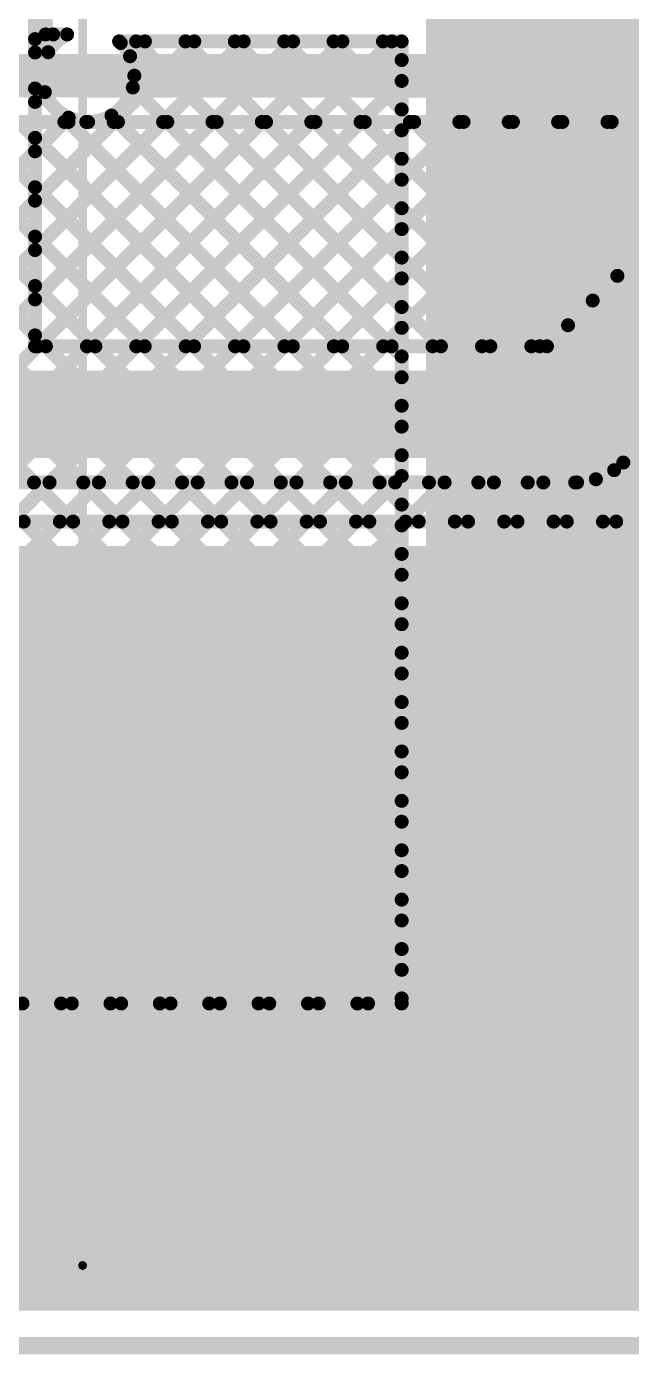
# Model space of a CAD drawing. Header units: millimetres. Extents: x 0.84 to 4.46, y 0.99 to 2.92.
# Drawn here: x 3.258 to 3.605, y 0.99 to 1.751 of the extents above; entities that cross this region are included whole.
import ezdxf

# ---------------------------------------------------------------- set-up
doc = ezdxf.new("R2010")
doc.units = ezdxf.units.MM
doc.header["$MEASUREMENT"] = 0
for name, color, linetype in [('BottomLayer', 5, 'Continuous'), ('Mechanical2', 216, 'Continuous'), ('MultiLayer', 9, 'Continuous'), ('TopLayer', 1, 'Continuous'), ('TopOverlay', 2, 'Continuous'), ('ViaHoleLayer', 16, 'Continuous')]:
    doc.layers.add(name, color=color, linetype=linetype)

# ---------------------------------------------------------------- blocks, each defined once
blk = doc.blocks.new('ESP8285_1')
at = {"layer": 'TopOverlay', "const_width": 0.005}
for points in [[(0.567, 1.6182283), (-0.1615354, 1.6182282)], [(0.567, 1.6182283), (0.567, -0.055)]]:
    blk.add_lwpolyline(points, dxfattribs=at)
at = {"layer": 'TopOverlay', "const_width": 0.0025}
blk.add_lwpolyline([(0.56575, 1.6182283, 1), (0.56825, 1.6182283, 1)], format="xyb", close=True, dxfattribs=at)
blk.add_lwpolyline([(0.56575, 1.6182283, 1), (0.56825, 1.6182283, 1)], format="xyb", close=True, dxfattribs=at)

msp = doc.modelspace()

# ---------------------------------------------------------------- linework, layer by layer
at = {"layer": 'BottomLayer'}
for points, const_width in [([(2.81, 1.1977949), (3.3542051, 1.742)], 0.008), ([(2.8314894, 1.191), (3.3824894, 1.742)], 0.008), ([(2.8597737, 1.191), (3.4107737, 1.742)], 0.008), ([(2.888058, 1.191), (3.439058, 1.742)], 0.008), ([(2.9163423, 1.191), (3.4673423, 1.742)], 0.008), ([(3.3111459, 1.742), (3.473, 1.742)], 0.008), ([(3.3174065, 1.7334857), (3.3259208, 1.742)], 0.008), ([(3.3208877, 1.742), (3.473, 1.5898877)], 0.008), ([(3.349172, 1.742), (3.473, 1.618172)], 0.008), ([(3.3774563, 1.742), (3.473, 1.6464563)], 0.008), ([(3.4057406, 1.742), (3.473, 1.6747406)], 0.008), ([(3.4340249, 1.742), (3.473, 1.7030249)], 0.008), ([(3.4623092, 1.742), (3.473, 1.7313092)], 0.008), ([(3.473, 1.191), (3.473, 1.742)], 0.008), ([(2.664375, 1.722375), (3.2933383, 1.722375)], 0.025), ([(3.2933383, 1.722375), (3.2933566, 1.7223567)], 0.025), ([(2.9446266, 1.191), (3.473, 1.7193734)], 0.008), ([(3.3189855, 1.7156179), (3.473, 1.5616034)], 0.008), ([(2.81, 1.2260792), (3.2797958, 1.695875)], 0.008), ([(2.948, 1.695875), (3.2923719, 1.695875)], 0.008), ([(2.9710325, 1.695875), (3.473, 1.1939075)], 0.008), ([(2.9993168, 1.695875), (3.473, 1.2221918)], 0.008), ([(3.0276011, 1.695875), (3.473, 1.2504761)], 0.008), ([(3.0558854, 1.695875), (3.473, 1.2787604)], 0.008), ([(3.0841697, 1.695875), (3.473, 1.3070447)], 0.008), ([(3.112454, 1.695875), (3.473, 1.335329)], 0.008), ([(3.1407383, 1.695875), (3.473, 1.3636133)], 0.008), ([(3.1690226, 1.695875), (3.473, 1.3918976)], 0.008), ([(3.1973069, 1.695875), (3.473, 1.4201819)], 0.008), ([(3.2255912, 1.695875), (3.473, 1.4484662)], 0.008), ([(3.2538755, 1.695875), (3.473, 1.4767505)], 0.008), ([(3.2821598, 1.695875), (3.473, 1.5050348)], 0.008), ([(3.3067996, 1.6995195), (3.473, 1.5333191)], 0.008), ([(2.948, 1.6906232), (3.4476232, 1.191)], 0.008), ([(2.9729109, 1.191), (3.473, 1.6910891)], 0.008), ([(2.948, 1.6623389), (3.4193389, 1.191)], 0.008), ([(3.0011952, 1.191), (3.473, 1.6628048)], 0.008), ([(2.948, 1.6340546), (3.3910546, 1.191)], 0.008), ([(3.0294795, 1.191), (3.473, 1.6345205)], 0.008), ([(2.948, 1.6057703), (3.3627703, 1.191)], 0.008), ([(3.0577638, 1.191), (3.473, 1.6062362)], 0.008), ([(2.9082017, 1.589), (3.3062017, 1.191)], 0.008), ([(2.936486, 1.589), (3.334486, 1.191)], 0.008), ([(3.0860481, 1.191), (3.473, 1.5779519)], 0.008), ([(3.1143324, 1.191), (3.473, 1.5496676)], 0.008), ([(3.1426167, 1.191), (3.473, 1.5213833)], 0.008), ([(2.9597586, 1.5091588), (3.2779174, 1.191)], 0.008), ([(3.170901, 1.191), (3.473, 1.493099)], 0.008), ([(3.1991853, 1.191), (3.473, 1.4648147)], 0.008), ([(3.2274696, 1.191), (3.473, 1.4365304)], 0.008), ([(3.2557539, 1.191), (3.473, 1.4082461)], 0.008), ([(3.2840382, 1.191), (3.473, 1.3799618)], 0.008), ([(3.3123225, 1.191), (3.473, 1.3516775)], 0.008), ([(3.3406068, 1.191), (3.473, 1.3233932)], 0.008), ([(3.3688911, 1.191), (3.473, 1.2951089)], 0.008), ([(3.3971754, 1.191), (3.473, 1.2668246)], 0.008), ([(3.4254597, 1.191), (3.473, 1.2385403)], 0.008), ([(3.453744, 1.191), (3.473, 1.210256)], 0.008), ([(2.81, 1.191), (3.473, 1.191)], 0.008)]:
    msp.add_lwpolyline(points, dxfattribs=dict(at, const_width=const_width))
for points, const_width in [([(3.3091459, 1.742, 1), (3.3131459, 1.742, 1)], 0.004), ([(3.3100949, 1.741095, 1), (3.3140949, 1.741095, 1)], 0.004), ([(3.3188877, 1.742, 1), (3.3228877, 1.742, 1)], 0.004), ([(3.3239208, 1.742, 1), (3.3279208, 1.742, 1)], 0.004), ([(3.347172, 1.742, 1), (3.351172, 1.742, 1)], 0.004), ([(3.3522051, 1.742, 1), (3.3562051, 1.742, 1)], 0.004), ([(3.3754563, 1.742, 1), (3.3794563, 1.742, 1)], 0.004), ([(3.3804894, 1.742, 1), (3.3844894, 1.742, 1)], 0.004), ([(3.4037406, 1.742, 1), (3.4077406, 1.742, 1)], 0.004), ([(3.4087737, 1.742, 1), (3.4127737, 1.742, 1)], 0.004), ([(3.4320249, 1.742, 1), (3.4360249, 1.742, 1)], 0.004), ([(3.437058, 1.742, 1), (3.441058, 1.742, 1)], 0.004), ([(3.4603092, 1.742, 1), (3.4643092, 1.742, 1)], 0.004), ([(3.4653423, 1.742, 1), (3.4693423, 1.742, 1)], 0.004), ([(3.471, 1.742, 1), (3.475, 1.742, 1)], 0.004), ([(3.471, 1.742, 1), (3.475, 1.742, 1)], 0.004), ([(3.2870883, 1.722375, 1), (3.2995883, 1.722375, 1)], 0.0125), ([(3.2870883, 1.722375, 1), (3.2995883, 1.722375, 1)], 0.0125), ([(3.2871066, 1.7223567, 1), (3.2996066, 1.7223567, 1)], 0.0125), ([(3.2874511, 1.7223567, 1), (3.2992621, 1.7223567, 1)], 0.011811), ([(3.3154065, 1.7334857, 1), (3.3194065, 1.7334857, 1)], 0.004), ([(3.471, 1.7313092, 1), (3.475, 1.7313092, 1)], 0.004), ([(3.3178566, 1.7223567, 1), (3.3218566, 1.7223567, 1)], 0.004), ([(3.3178566, 1.7223567, 1), (3.3218566, 1.7223567, 1)], 0.004), ([(3.3169855, 1.7156179, 1), (3.3209855, 1.7156179, 1)], 0.004), ([(3.471, 1.7193734, 1), (3.475, 1.7193734, 1)], 0.004), ([(3.471, 1.7030249, 1), (3.475, 1.7030249, 1)], 0.004), ([(3.2777958, 1.695875, 1), (3.2817958, 1.695875, 1)], 0.004), ([(3.2801598, 1.695875, 1), (3.2841598, 1.695875, 1)], 0.004), ([(3.2903719, 1.695875, 1), (3.2943719, 1.695875, 1)], 0.004), ([(3.2903719, 1.695875, 1), (3.2943719, 1.695875, 1)], 0.004), ([(3.3047996, 1.6995195, 1), (3.3087996, 1.6995195, 1)], 0.004), ([(3.471, 1.6910891, 1), (3.475, 1.6910891, 1)], 0.004), ([(3.471, 1.6747406, 1), (3.475, 1.6747406, 1)], 0.004), ([(3.471, 1.6628048, 1), (3.475, 1.6628048, 1)], 0.004), ([(3.471, 1.6464563, 1), (3.475, 1.6464563, 1)], 0.004), ([(3.471, 1.6345205, 1), (3.475, 1.6345205, 1)], 0.004), ([(3.471, 1.618172, 1), (3.475, 1.618172, 1)], 0.004), ([(3.471, 1.6062362, 1), (3.475, 1.6062362, 1)], 0.004), ([(3.471, 1.5898877, 1), (3.475, 1.5898877, 1)], 0.004), ([(3.471, 1.5779519, 1), (3.475, 1.5779519, 1)], 0.004), ([(3.471, 1.5616034, 1), (3.475, 1.5616034, 1)], 0.004), ([(3.471, 1.5496676, 1), (3.475, 1.5496676, 1)], 0.004), ([(3.471, 1.5333191, 1), (3.475, 1.5333191, 1)], 0.004), ([(3.471, 1.5213833, 1), (3.475, 1.5213833, 1)], 0.004), ([(3.471, 1.5050348, 1), (3.475, 1.5050348, 1)], 0.004), ([(3.471, 1.493099, 1), (3.475, 1.493099, 1)], 0.004), ([(3.471, 1.4767505, 1), (3.475, 1.4767505, 1)], 0.004), ([(3.471, 1.4648147, 1), (3.475, 1.4648147, 1)], 0.004), ([(3.471, 1.4484662, 1), (3.475, 1.4484662, 1)], 0.004), ([(3.471, 1.4365304, 1), (3.475, 1.4365304, 1)], 0.004), ([(3.471, 1.4201819, 1), (3.475, 1.4201819, 1)], 0.004), ([(3.471, 1.4082461, 1), (3.475, 1.4082461, 1)], 0.004), ([(3.471, 1.3918976, 1), (3.475, 1.3918976, 1)], 0.004), ([(3.471, 1.3799618, 1), (3.475, 1.3799618, 1)], 0.004), ([(3.471, 1.3636133, 1), (3.475, 1.3636133, 1)], 0.004), ([(3.471, 1.3516775, 1), (3.475, 1.3516775, 1)], 0.004), ([(3.471, 1.335329, 1), (3.475, 1.335329, 1)], 0.004), ([(3.471, 1.3233932, 1), (3.475, 1.3233932, 1)], 0.004), ([(3.471, 1.3070447, 1), (3.475, 1.3070447, 1)], 0.004), ([(3.471, 1.2951089, 1), (3.475, 1.2951089, 1)], 0.004), ([(3.471, 1.2787604, 1), (3.475, 1.2787604, 1)], 0.004), ([(3.471, 1.2668246, 1), (3.475, 1.2668246, 1)], 0.004), ([(3.471, 1.2504761, 1), (3.475, 1.2504761, 1)], 0.004), ([(3.471, 1.2385403, 1), (3.475, 1.2385403, 1)], 0.004), ([(3.471, 1.2221918, 1), (3.475, 1.2221918, 1)], 0.004), ([(3.471, 1.210256, 1), (3.475, 1.210256, 1)], 0.004), ([(3.2537539, 1.191, 1), (3.2577539, 1.191, 1)], 0.004), ([(3.2759174, 1.191, 1), (3.2799174, 1.191, 1)], 0.004), ([(3.2820382, 1.191, 1), (3.2860382, 1.191, 1)], 0.004), ([(3.3042017, 1.191, 1), (3.3082017, 1.191, 1)], 0.004), ([(3.3103225, 1.191, 1), (3.3143225, 1.191, 1)], 0.004), ([(3.332486, 1.191, 1), (3.336486, 1.191, 1)], 0.004), ([(3.3386068, 1.191, 1), (3.3426068, 1.191, 1)], 0.004), ([(3.3607703, 1.191, 1), (3.3647703, 1.191, 1)], 0.004), ([(3.3668911, 1.191, 1), (3.3708911, 1.191, 1)], 0.004), ([(3.3890546, 1.191, 1), (3.3930546, 1.191, 1)], 0.004), ([(3.3951754, 1.191, 1), (3.3991754, 1.191, 1)], 0.004), ([(3.4173389, 1.191, 1), (3.4213389, 1.191, 1)], 0.004), ([(3.4234597, 1.191, 1), (3.4274597, 1.191, 1)], 0.004), ([(3.4456232, 1.191, 1), (3.4496232, 1.191, 1)], 0.004), ([(3.451744, 1.191, 1), (3.455744, 1.191, 1)], 0.004), ([(3.471, 1.1939075, 1), (3.475, 1.1939075, 1)], 0.004), ([(3.471, 1.191, 1), (3.475, 1.191, 1)], 0.004), ([(3.471, 1.191, 1), (3.475, 1.191, 1)], 0.004)]:
    msp.add_lwpolyline(points, format="xyb", close=True, dxfattribs=dict(at, const_width=const_width))
at = {"layer": 'BottomLayer', "const_width": 0.008}
for points in [[(3.3120949, 1.741095, -0.198912367379658), (3.3198566, 1.7223567)], [(3.3198566, 1.7223567, -0.4251415232292473), (3.2923719, 1.695875)]]:
    msp.add_lwpolyline(points, format="xyb", dxfattribs=at)
at = {"layer": 'BottomLayer'}
for points in [[(3.487, 1.015), (3.76, 1.015), (3.487, 1.807), (3.76, 1.807)], [(1.257, 1.015), (4.222, 1.015), (1.257, 1.177), (4.222, 1.177)]]:
    msp.add_solid(points, dxfattribs=at)
at = {"layer": 'Mechanical2', "const_width": 0.01}
msp.add_lwpolyline([(1, 0.9949996), (4.4500001, 0.9949999)], dxfattribs=at)
at = {"layer": 'MultiLayer', "const_width": 0.011811}
msp.add_lwpolyline([(3.2874511, 1.7223567, 1), (3.2992621, 1.7223567, 1)], format="xyb", close=True, dxfattribs=at)
at = {"layer": 'TopLayer'}
for points, const_width in [([(3.269, 1.746), (3.269, 2.114)], 0.008), ([(3.263, 1.5673858), (3.263, 1.818)], 0.008), ([(3.5562314, 1.5673858), (3.7933126, 1.804467)], 0.008), ([(3.5723858, 1.5283858), (3.8208898, 1.7768898)], 0.05), ([(3.263, 1.7356478), (3.2733522, 1.746)], 0.008), ([(3.269, 1.746), (3.2813881, 1.746)], 0.008), ([(3.263, 1.7433191), (3.2705194, 1.7357997)], 0.008), ([(3.5883225, 1.467), (3.8592123, 1.7378898)], 0.008), ([(3.599963, 1.5008086), (3.8370442, 1.7378898)], 0.008), ([(3.2933566, 1.7223567), (3.6663567, 1.7223567)], 0.025), ([(3.263, 1.7150348), (3.410649, 1.5673858)], 0.008), ([(3.263, 1.7073635), (3.2685835, 1.712947)], 0.008), ([(3.263, 1.6790792), (3.2822276, 1.6983068)], 0.008), ([(3.263, 1.6225106), (3.3363461, 1.6958567)], 0.008), ([(3.263, 1.5942263), (3.3646304, 1.6958567)], 0.008), ([(3.263, 1.6507949), (3.3080618, 1.6958567)], 0.008), ([(3.2644438, 1.5673858), (3.3929147, 1.6958567)], 0.008), ([(3.2927281, 1.5673858), (3.421199, 1.6958567)], 0.008), ([(3.2933566, 1.6958567), (3.6663567, 1.6958567)], 0.008), ([(3.3104624, 1.6958567), (3.4389333, 1.5673858)], 0.008), ([(3.3210124, 1.5673858), (3.4494833, 1.6958567)], 0.008), ([(3.3387467, 1.6958567), (3.4672176, 1.5673858)], 0.008), ([(3.3492967, 1.5673858), (3.4777676, 1.6958567)], 0.008), ([(3.367031, 1.6958567), (3.4955019, 1.5673858)], 0.008), ([(3.377581, 1.5673858), (3.5060519, 1.6958567)], 0.008), ([(3.3953153, 1.6958567), (3.5237862, 1.5673858)], 0.008), ([(3.4058653, 1.5673858), (3.5343362, 1.6958567)], 0.008), ([(3.4235996, 1.6958567), (3.5520705, 1.5673858)], 0.008), ([(3.4341496, 1.5673858), (3.5626205, 1.6958567)], 0.008), ([(3.4518839, 1.6958567), (3.5682931, 1.5794475)], 0.008), ([(3.4624339, 1.5673858), (3.5909048, 1.6958567)], 0.008), ([(3.4801682, 1.6958567), (3.5824353, 1.5935897)], 0.008), ([(3.4907182, 1.5673858), (3.6191891, 1.6958567)], 0.008), ([(3.5084525, 1.6958567), (3.5965774, 1.6077318)], 0.008), ([(3.5190025, 1.5673858), (3.6474734, 1.6958567)], 0.008), ([(3.5367368, 1.6958567), (3.6107196, 1.621874)], 0.008), ([(3.5472868, 1.5673858), (3.6789309, 1.6990299)], 0.008), ([(3.5650211, 1.6958567), (3.6248617, 1.6360161)], 0.008), ([(3.5933054, 1.6958567), (3.6390039, 1.6501583)], 0.008), ([(3.263, 1.6867505), (3.3823647, 1.5673858)], 0.008), ([(3.263, 1.6584662), (3.3540804, 1.5673858)], 0.008), ([(3.263, 1.6301819), (3.3257961, 1.5673858)], 0.008), ([(3.263, 1.6018976), (3.2975118, 1.5673858)], 0.008), ([(3.263, 1.5736133), (3.2692275, 1.5673858)], 0.008), ([(3.263, 1.5673858), (3.5562314, 1.5673858)], 0.008), ([(3.1947106, 1.5283858), (3.5723858, 1.5283858)], 0.05), ([(3.5947423, 1.4964297), (3.624172, 1.467)], 0.008), ([(3.1947106, 1.4893858), (3.5723858, 1.4893858)], 0.008), ([(3.2340903, 1.4893858), (3.2564761, 1.467)], 0.008), ([(3.2489109, 1.467), (3.2712967, 1.4893858)], 0.008), ([(3.2623746, 1.4893858), (3.2847604, 1.467)], 0.008), ([(3.2771952, 1.467), (3.299581, 1.4893858)], 0.008), ([(3.2906589, 1.4893858), (3.3130447, 1.467)], 0.008), ([(3.3054795, 1.467), (3.3278653, 1.4893858)], 0.008), ([(3.3189432, 1.4893858), (3.341329, 1.467)], 0.008), ([(3.3337638, 1.467), (3.3561496, 1.4893858)], 0.008), ([(3.3472275, 1.4893858), (3.3696133, 1.467)], 0.008), ([(3.3620481, 1.467), (3.3844339, 1.4893858)], 0.008), ([(3.3755118, 1.4893858), (3.3978976, 1.467)], 0.008), ([(3.3903324, 1.467), (3.4127182, 1.4893858)], 0.008), ([(3.4037961, 1.4893858), (3.4261819, 1.467)], 0.008), ([(3.4186167, 1.467), (3.4410025, 1.4893858)], 0.008), ([(3.4320804, 1.4893858), (3.4544662, 1.467)], 0.008), ([(3.446901, 1.467), (3.4692868, 1.4893858)], 0.008), ([(3.4603647, 1.4893858), (3.4827505, 1.467)], 0.008), ([(3.4751853, 1.467), (3.4975711, 1.4893858)], 0.008), ([(3.488649, 1.4893858), (3.5110348, 1.467)], 0.008), ([(3.5034696, 1.467), (3.5258554, 1.4893858)], 0.008), ([(3.5169333, 1.4893858), (3.5393191, 1.467)], 0.008), ([(3.5317539, 1.467), (3.5541397, 1.4893858)], 0.008), ([(3.5452176, 1.4893858), (3.5676034, 1.467)], 0.008), ([(3.5600382, 1.467), (3.5842829, 1.4912447)], 0.008), ([(3.5734864, 1.4894013), (3.5958877, 1.467)], 0.008), ([(3.2140079, 1.467), (4.047, 1.467)], 0.008)]:
    msp.add_lwpolyline(points, dxfattribs=dict(at, const_width=const_width))
at = {"layer": 'TopLayer', "const_width": 0.008}
for points in [[(3.2933566, 1.6958567, -0.7894054103983711), (3.2813881, 1.746)], [(3.599963, 1.5008086, -0.198912367379658), (3.5723858, 1.4893858)], [(3.599963, 1.5008086, -0.198912367379658), (3.5723858, 1.4893858)]]:
    msp.add_lwpolyline(points, format="xyb", dxfattribs=at)
at = {"layer": 'TopLayer'}
for points, const_width in [([(3.267, 1.746, 1), (3.271, 1.746, 1)], 0.004), ([(3.267, 1.746, 1), (3.271, 1.746, 1)], 0.004), ([(3.2713522, 1.746, 1), (3.2753522, 1.746, 1)], 0.004), ([(3.2793881, 1.746, 1), (3.2833881, 1.746, 1)], 0.004), ([(3.2793881, 1.746, 1), (3.2833881, 1.746, 1)], 0.004), ([(3.261, 1.7433191, 1), (3.265, 1.7433191, 1)], 0.004), ([(3.261, 1.7356478, 1), (3.265, 1.7356478, 1)], 0.004), ([(3.2685194, 1.7357997, 1), (3.2725194, 1.7357997, 1)], 0.004), ([(3.2871066, 1.7223567, 1), (3.2996066, 1.7223567, 1)], 0.0125), ([(3.2874511, 1.7223567, 1), (3.2992621, 1.7223567, 1)], 0.011811), ([(3.261, 1.7150348, 1), (3.265, 1.7150348, 1)], 0.004), ([(3.261, 1.7073635, 1), (3.265, 1.7073635, 1)], 0.004), ([(3.2665835, 1.712947, 1), (3.2705835, 1.712947, 1)], 0.004), ([(3.2802276, 1.6983068, 1), (3.2842276, 1.6983068, 1)], 0.004), ([(3.2913566, 1.6958567, 1), (3.2953566, 1.6958567, 1)], 0.004), ([(3.2913566, 1.6958567, 1), (3.2953566, 1.6958567, 1)], 0.004), ([(3.3060618, 1.6958567, 1), (3.3100618, 1.6958567, 1)], 0.004), ([(3.3084624, 1.6958567, 1), (3.3124624, 1.6958567, 1)], 0.004), ([(3.3343461, 1.6958567, 1), (3.3383461, 1.6958567, 1)], 0.004), ([(3.3367467, 1.6958567, 1), (3.3407467, 1.6958567, 1)], 0.004), ([(3.3626304, 1.6958567, 1), (3.3666304, 1.6958567, 1)], 0.004), ([(3.365031, 1.6958567, 1), (3.369031, 1.6958567, 1)], 0.004), ([(3.3909147, 1.6958567, 1), (3.3949147, 1.6958567, 1)], 0.004), ([(3.3933153, 1.6958567, 1), (3.3973153, 1.6958567, 1)], 0.004), ([(3.419199, 1.6958567, 1), (3.423199, 1.6958567, 1)], 0.004), ([(3.4215996, 1.6958567, 1), (3.4255996, 1.6958567, 1)], 0.004), ([(3.4474833, 1.6958567, 1), (3.4514833, 1.6958567, 1)], 0.004), ([(3.4498839, 1.6958567, 1), (3.4538839, 1.6958567, 1)], 0.004), ([(3.4757676, 1.6958567, 1), (3.4797676, 1.6958567, 1)], 0.004), ([(3.4781682, 1.6958567, 1), (3.4821682, 1.6958567, 1)], 0.004), ([(3.5040519, 1.6958567, 1), (3.5080519, 1.6958567, 1)], 0.004), ([(3.5064525, 1.6958567, 1), (3.5104525, 1.6958567, 1)], 0.004), ([(3.5323362, 1.6958567, 1), (3.5363362, 1.6958567, 1)], 0.004), ([(3.5347368, 1.6958567, 1), (3.5387368, 1.6958567, 1)], 0.004), ([(3.5606205, 1.6958567, 1), (3.5646205, 1.6958567, 1)], 0.004), ([(3.5630211, 1.6958567, 1), (3.5670211, 1.6958567, 1)], 0.004), ([(3.5889048, 1.6958567, 1), (3.5929048, 1.6958567, 1)], 0.004), ([(3.5913054, 1.6958567, 1), (3.5953054, 1.6958567, 1)], 0.004), ([(3.261, 1.6867505, 1), (3.265, 1.6867505, 1)], 0.004), ([(3.261, 1.6790792, 1), (3.265, 1.6790792, 1)], 0.004), ([(3.261, 1.6584662, 1), (3.265, 1.6584662, 1)], 0.004), ([(3.261, 1.6507949, 1), (3.265, 1.6507949, 1)], 0.004), ([(3.261, 1.6301819, 1), (3.265, 1.6301819, 1)], 0.004), ([(3.261, 1.6225106, 1), (3.265, 1.6225106, 1)], 0.004), ([(3.261, 1.6018976, 1), (3.265, 1.6018976, 1)], 0.004), ([(3.5945774, 1.6077318, 1), (3.5985774, 1.6077318, 1)], 0.004), ([(3.261, 1.5942263, 1), (3.265, 1.5942263, 1)], 0.004), ([(3.5804353, 1.5935897, 1), (3.5844353, 1.5935897, 1)], 0.004), ([(3.5662931, 1.5794475, 1), (3.5702931, 1.5794475, 1)], 0.004), ([(3.261, 1.5736133, 1), (3.265, 1.5736133, 1)], 0.004), ([(3.261, 1.5673858, 1), (3.265, 1.5673858, 1)], 0.004), ([(3.261, 1.5673858, 1), (3.265, 1.5673858, 1)], 0.004), ([(3.2624438, 1.5673858, 1), (3.2664438, 1.5673858, 1)], 0.004), ([(3.2672275, 1.5673858, 1), (3.2712275, 1.5673858, 1)], 0.004), ([(3.2907281, 1.5673858, 1), (3.2947281, 1.5673858, 1)], 0.004), ([(3.2955118, 1.5673858, 1), (3.2995118, 1.5673858, 1)], 0.004), ([(3.3190124, 1.5673858, 1), (3.3230124, 1.5673858, 1)], 0.004), ([(3.3237961, 1.5673858, 1), (3.3277961, 1.5673858, 1)], 0.004), ([(3.3472967, 1.5673858, 1), (3.3512967, 1.5673858, 1)], 0.004), ([(3.3520804, 1.5673858, 1), (3.3560804, 1.5673858, 1)], 0.004), ([(3.375581, 1.5673858, 1), (3.379581, 1.5673858, 1)], 0.004), ([(3.3803647, 1.5673858, 1), (3.3843647, 1.5673858, 1)], 0.004), ([(3.4038653, 1.5673858, 1), (3.4078653, 1.5673858, 1)], 0.004), ([(3.408649, 1.5673858, 1), (3.412649, 1.5673858, 1)], 0.004), ([(3.4321496, 1.5673858, 1), (3.4361496, 1.5673858, 1)], 0.004), ([(3.4369333, 1.5673858, 1), (3.4409333, 1.5673858, 1)], 0.004), ([(3.4604339, 1.5673858, 1), (3.4644339, 1.5673858, 1)], 0.004), ([(3.4652176, 1.5673858, 1), (3.4692176, 1.5673858, 1)], 0.004), ([(3.4887182, 1.5673858, 1), (3.4927182, 1.5673858, 1)], 0.004), ([(3.4935019, 1.5673858, 1), (3.4975019, 1.5673858, 1)], 0.004), ([(3.5170025, 1.5673858, 1), (3.5210025, 1.5673858, 1)], 0.004), ([(3.5217862, 1.5673858, 1), (3.5257862, 1.5673858, 1)], 0.004), ([(3.5452868, 1.5673858, 1), (3.5492868, 1.5673858, 1)], 0.004), ([(3.5500705, 1.5673858, 1), (3.5540705, 1.5673858, 1)], 0.004), ([(3.5542314, 1.5673858, 1), (3.5582314, 1.5673858, 1)], 0.004), ([(3.5542314, 1.5673858, 1), (3.5582314, 1.5673858, 1)], 0.004), ([(3.5598858, 1.5283858, 1), (3.5848858, 1.5283858, 1)], 0.025), ([(3.5598858, 1.5283858, 1), (3.5848858, 1.5283858, 1)], 0.025), ([(3.5927423, 1.4964297, 1), (3.5967423, 1.4964297, 1)], 0.004), ([(3.597963, 1.5008086, 1), (3.601963, 1.5008086, 1)], 0.004), ([(3.597963, 1.5008086, 1), (3.601963, 1.5008086, 1)], 0.004), ([(3.597963, 1.5008086, 1), (3.601963, 1.5008086, 1)], 0.004), ([(3.2603746, 1.4893858, 1), (3.2643746, 1.4893858, 1)], 0.004), ([(3.2692967, 1.4893858, 1), (3.2732967, 1.4893858, 1)], 0.004), ([(3.2886589, 1.4893858, 1), (3.2926589, 1.4893858, 1)], 0.004), ([(3.297581, 1.4893858, 1), (3.301581, 1.4893858, 1)], 0.004), ([(3.3169432, 1.4893858, 1), (3.3209432, 1.4893858, 1)], 0.004), ([(3.3258653, 1.4893858, 1), (3.3298653, 1.4893858, 1)], 0.004), ([(3.3452275, 1.4893858, 1), (3.3492275, 1.4893858, 1)], 0.004), ([(3.3541496, 1.4893858, 1), (3.3581496, 1.4893858, 1)], 0.004), ([(3.3735118, 1.4893858, 1), (3.3775118, 1.4893858, 1)], 0.004), ([(3.3824339, 1.4893858, 1), (3.3864339, 1.4893858, 1)], 0.004), ([(3.4017961, 1.4893858, 1), (3.4057961, 1.4893858, 1)], 0.004), ([(3.4107182, 1.4893858, 1), (3.4147182, 1.4893858, 1)], 0.004), ([(3.4300804, 1.4893858, 1), (3.4340804, 1.4893858, 1)], 0.004), ([(3.4390025, 1.4893858, 1), (3.4430025, 1.4893858, 1)], 0.004), ([(3.4583647, 1.4893858, 1), (3.4623647, 1.4893858, 1)], 0.004), ([(3.4672868, 1.4893858, 1), (3.4712868, 1.4893858, 1)], 0.004), ([(3.486649, 1.4893858, 1), (3.490649, 1.4893858, 1)], 0.004), ([(3.4955711, 1.4893858, 1), (3.4995711, 1.4893858, 1)], 0.004), ([(3.5149333, 1.4893858, 1), (3.5189333, 1.4893858, 1)], 0.004), ([(3.5238554, 1.4893858, 1), (3.5278554, 1.4893858, 1)], 0.004), ([(3.5432176, 1.4893858, 1), (3.5472176, 1.4893858, 1)], 0.004), ([(3.5521397, 1.4893858, 1), (3.5561397, 1.4893858, 1)], 0.004), ([(3.5703858, 1.4893858, 1), (3.5743858, 1.4893858, 1)], 0.004), ([(3.5703858, 1.4893858, 1), (3.5743858, 1.4893858, 1)], 0.004), ([(3.5703858, 1.4893858, 1), (3.5743858, 1.4893858, 1)], 0.004), ([(3.5714864, 1.4894013, 1), (3.5754864, 1.4894013, 1)], 0.004), ([(3.5822829, 1.4912447, 1), (3.5862829, 1.4912447, 1)], 0.004), ([(3.2544761, 1.467, 1), (3.2584761, 1.467, 1)], 0.004), ([(3.2751952, 1.467, 1), (3.2791952, 1.467, 1)], 0.004), ([(3.2827604, 1.467, 1), (3.2867604, 1.467, 1)], 0.004), ([(3.3034795, 1.467, 1), (3.3074795, 1.467, 1)], 0.004), ([(3.3110447, 1.467, 1), (3.3150447, 1.467, 1)], 0.004), ([(3.3317638, 1.467, 1), (3.3357638, 1.467, 1)], 0.004), ([(3.339329, 1.467, 1), (3.343329, 1.467, 1)], 0.004), ([(3.3600481, 1.467, 1), (3.3640481, 1.467, 1)], 0.004), ([(3.3676133, 1.467, 1), (3.3716133, 1.467, 1)], 0.004), ([(3.3883324, 1.467, 1), (3.3923324, 1.467, 1)], 0.004), ([(3.3958976, 1.467, 1), (3.3998976, 1.467, 1)], 0.004), ([(3.4166167, 1.467, 1), (3.4206167, 1.467, 1)], 0.004), ([(3.4241819, 1.467, 1), (3.4281819, 1.467, 1)], 0.004), ([(3.444901, 1.467, 1), (3.448901, 1.467, 1)], 0.004), ([(3.4524662, 1.467, 1), (3.4564662, 1.467, 1)], 0.004), ([(3.4731853, 1.467, 1), (3.4771853, 1.467, 1)], 0.004), ([(3.4807505, 1.467, 1), (3.4847505, 1.467, 1)], 0.004), ([(3.5014696, 1.467, 1), (3.5054696, 1.467, 1)], 0.004), ([(3.5090348, 1.467, 1), (3.5130348, 1.467, 1)], 0.004), ([(3.5297539, 1.467, 1), (3.5337539, 1.467, 1)], 0.004), ([(3.5373191, 1.467, 1), (3.5413191, 1.467, 1)], 0.004), ([(3.5580382, 1.467, 1), (3.5620382, 1.467, 1)], 0.004), ([(3.5656034, 1.467, 1), (3.5696034, 1.467, 1)], 0.004), ([(3.5863225, 1.467, 1), (3.5903225, 1.467, 1)], 0.004), ([(3.5938877, 1.467, 1), (3.5978877, 1.467, 1)], 0.004)]:
    msp.add_lwpolyline(points, format="xyb", close=True, dxfattribs=dict(at, const_width=const_width))
msp.add_solid([(2.822, 1.017), (4.033, 1.017), (2.822, 1.453), (4.033, 1.453)], dxfattribs=at)
at = {"layer": 'ViaHoleLayer', "const_width": 0.0059055}
msp.add_lwpolyline([(3.2904039, 1.7223567, 1), (3.2963093, 1.7223567, 1)], format="xyb", close=True, dxfattribs=at)

# ---------------------------------------------------------------- block references
at = {"rotation": 180}
msp.add_blockref('ESP8285_1', (3.857213, 2.659173), dxfattribs=at)

doc.saveas('drawing.dxf')
